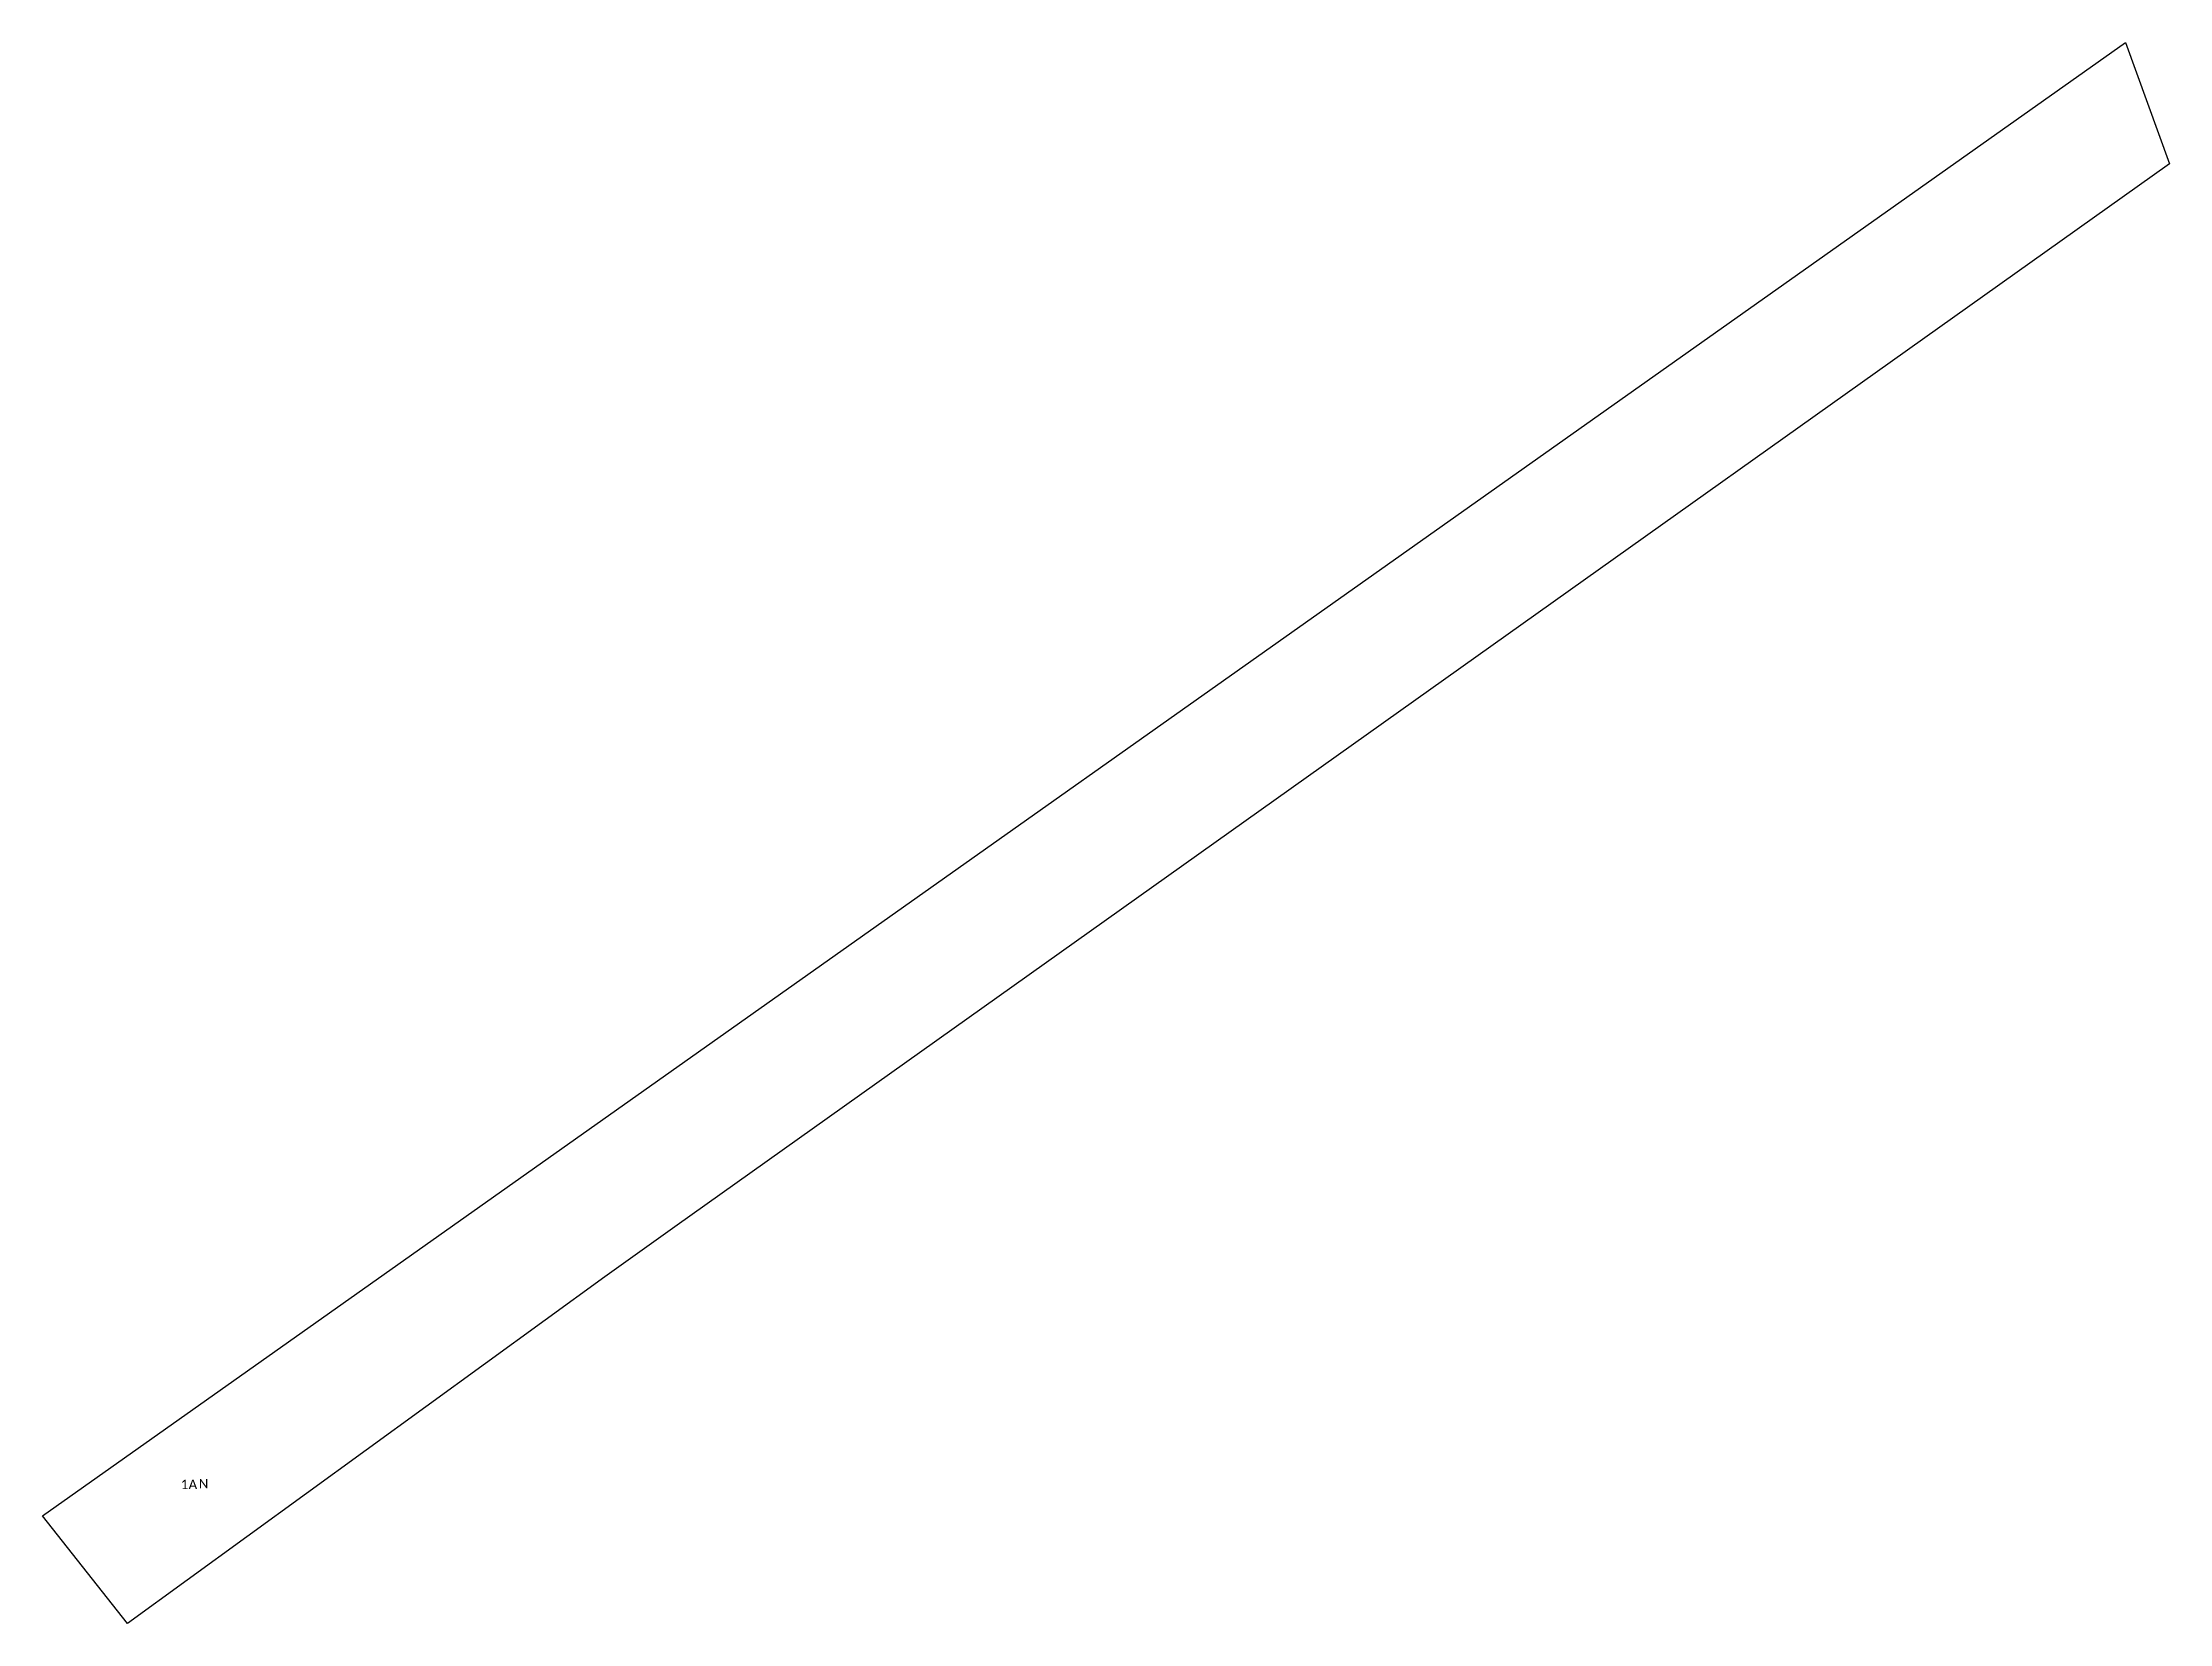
# Model space of a CAD drawing. Extents: x 613527 to 613751, y 646346 to 646513.
import ezdxf

# ---------------------------------------------------------------- set-up
doc = ezdxf.new("R2010")
doc.units = 0
for name, color, linetype in [('_CAT_FOL', 7, 'Continuous'), ('_IMPREJMUIT', 150, 'Continuous'), ('_NR_PARCELA', 50, 'Continuous'), ('_PARCELA_NOU_feb2025', 50, 'Continuous')]:
    doc.layers.add(name, color=color, linetype=linetype)
doc.styles.add('texte', font='')
doc.styles.get('texte').set_extended_font_data('Calibri')

msp = doc.modelspace()

# ---------------------------------------------------------------- linework, layer by layer
at = {"layer": '_PARCELA_NOU_feb2025'}
msp.add_lwpolyline([(613751.33, 646500.15), (613593.99, 646388.19), (613586.62, 646382.95), (613536.37, 646346.43), (613527.44, 646357.76), (613746.71, 646512.93)], close=True, dxfattribs=at)

# ---------------------------------------------------------------- texts
at = {"layer": '_CAT_FOL', "style": 'texte'}
msp.add_text('A', height=1, dxfattribs=at).set_placement((613542.82, 646360.58))
at = {"layer": '_IMPREJMUIT', "style": 'texte'}
msp.add_text('N', height=1, dxfattribs=at).set_placement((613543.89, 646360.66))
at = {"layer": '_NR_PARCELA', "style": 'texte'}
msp.add_text('1', height=1, dxfattribs=at).set_placement((613541.99, 646360.58))

doc.saveas('drawing.dxf')
